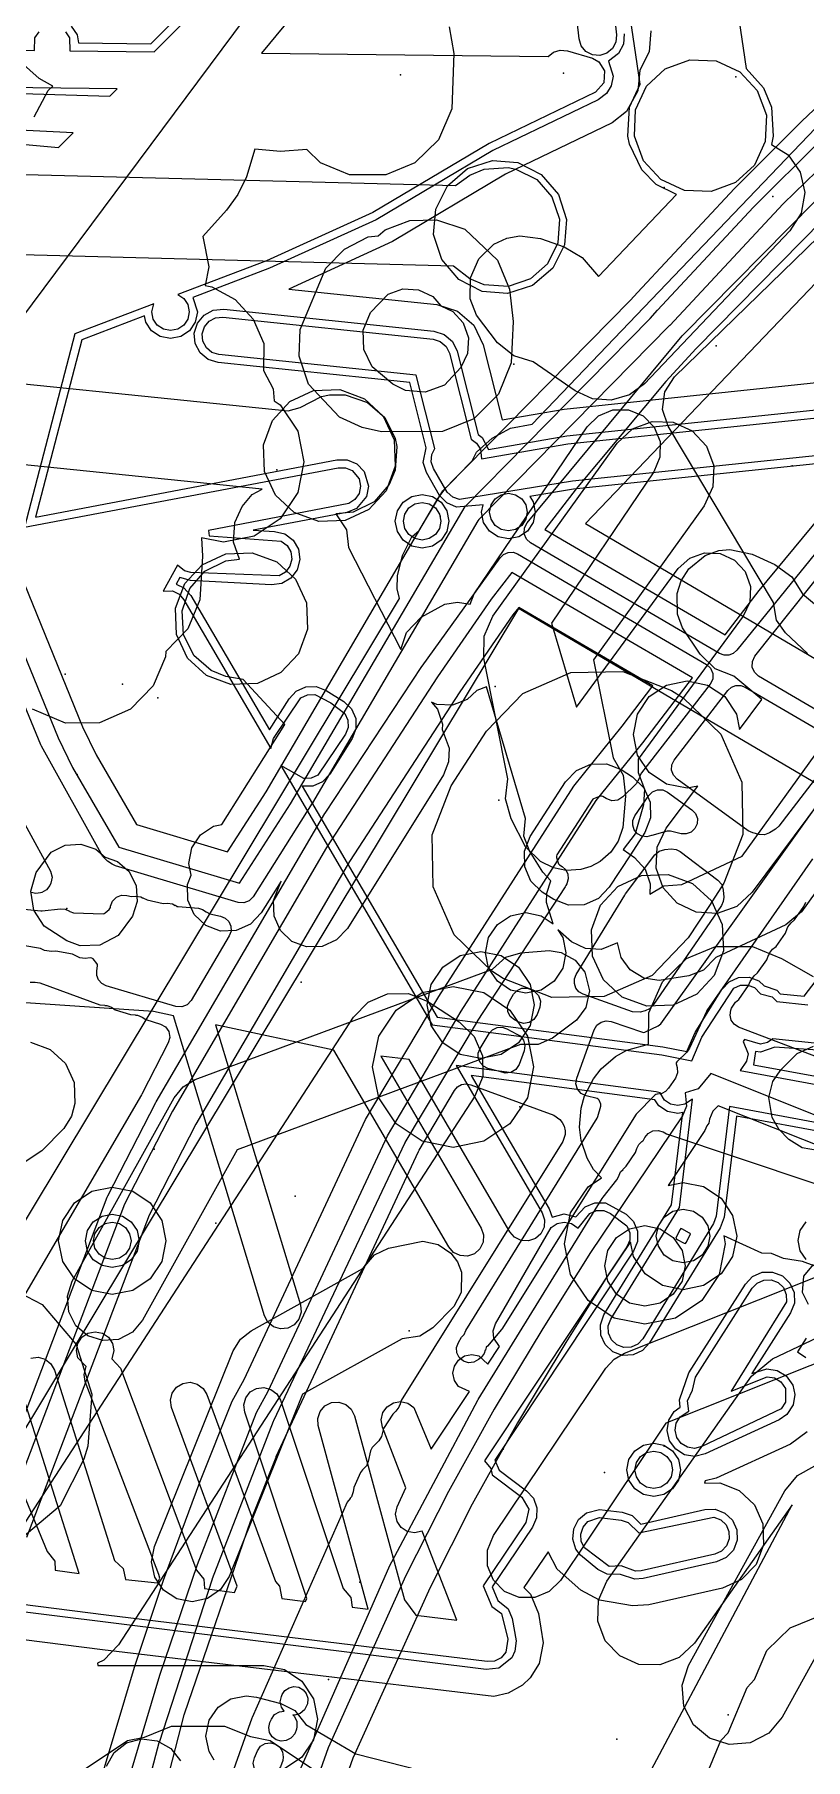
# Model space of a CAD drawing. Header units: metres. Extents: x 8738 to 9560, y -8972 to -7699.
# Drawn here: x 8883.7 to 8912.5, y -8251.4 to -8187.1 of the extents above; entities that cross this region are included whole.
import ezdxf

# ---------------------------------------------------------------- set-up
doc = ezdxf.new("R2010")
doc.units = ezdxf.units.M
for name, color, linetype in [('AI_GREENING_EXCLUSIONS', 1, 'Continuous'), ('AI_GREENING_LAWN', 82, 'Continuous'), ('AI_GREENING_REJECTED', 6, 'Continuous')]:
    doc.layers.add(name, color=color, linetype=linetype)

msp = doc.modelspace()

# ---------------------------------------------------------------- linework, layer by layer
at = {"layer": 'AI_GREENING_EXCLUSIONS'}
for points in [[(8906.645, -8163.835), (8910.27, -8188.364), (8910.912, -8189.084), (8911.215, -8189.806), (8911.273, -8190.89), (8911.209, -8191.194), (8911.83, -8191.587), (8912.281, -8192.224), (8912.452, -8192.986), (8912.32, -8193.755), (8911.903, -8194.414), (8906.481, -8200.122), (8905.913, -8200.539), (8905.235, -8200.734), (8904.532, -8200.681), (8903.891, -8200.387), (8902.321, -8199.298), (8901.601, -8199.084), (8900.994, -8198.592), (8900.209, -8197.563), (8899.968, -8196.952), (8899.982, -8196.171), (8900.293, -8195.456), (8900.854, -8194.914), (8901.344, -8194.686), (8901.822, -8194.599), (8902.595, -8194.708), (8902.595, -8194.708), (8903.477, -8195.015), (8904.149, -8195.411), (8904.763, -8196.123), (8907.672, -8193.06), (8906.915, -8192.683), (8906.374, -8192.142), (8905.911, -8191.182), (8905.853, -8190.89), (8905.911, -8189.806), (8906.311, -8188.939), (8902.768, -8164.958)], [(8881.142, -8202.217), (8885.514, -8212.918), (8886.026, -8213.962), (8887.524, -8216.564), (8890.926, -8217.576), (8892.357, -8215.349), (8898.774, -8204.386), (8899.075, -8203.992), (8905.959, -8197.005), (8906.214, -8196.711), (8909.829, -8192.838), (8912.345, -8190.319), (8915.288, -8187.535), (8926.734, -8175.916)], [(8880.216, -8202.594), (8884.601, -8213.328), (8885.144, -8214.433), (8886.861, -8217.405), (8891.367, -8218.751), (8893.265, -8215.791), (8899.788, -8204.694), (8906.691, -8197.686), (8906.956, -8197.38), (8910.544, -8193.537), (8913.037, -8191.041), (8915.988, -8188.249), (8927.446, -8176.618)], [(8881.27, -8234.829), (8897.336, -8208.129), (8897.249, -8207.767), (8897.256, -8207.281), (8897.445, -8206.527), (8897.794, -8205.829), (8898.069, -8205.59), (8898.952, -8204.116), (8900.053, -8202.999), (8900.211, -8202.673), (8900.794, -8202.154), (8901.475, -8201.773), (8902.29, -8201.625), (8924.548, -8178.367)], [(8881.27, -8234.829), (8897.336, -8208.129), (8897.249, -8207.767), (8897.256, -8207.281), (8897.445, -8206.527), (8897.794, -8205.829), (8898.069, -8205.59), (8898.952, -8204.116), (8900.053, -8202.999), (8900.211, -8202.673), (8900.794, -8202.154), (8901.475, -8201.773), (8902.29, -8201.625), (8924.548, -8178.367)], [(8929.562, -8178.912), (8904.278, -8205.333), (8929.313, -8220.063), (8930.141, -8220.452), (8930.313, -8220.652), (8931.564, -8221.387), (8932.84, -8222.078), (8933.097, -8222.121), (8933.855, -8222.627), (8953.056, -8233.017)], [(8929.562, -8178.912), (8904.278, -8205.333), (8929.313, -8220.063), (8930.141, -8220.452), (8930.313, -8220.652), (8931.564, -8221.387), (8932.84, -8222.078), (8933.097, -8222.121), (8933.855, -8222.627), (8953.056, -8233.017)], [(8904.606, -8179.715), (8905.426, -8187.103), (8905.402, -8187.375), (8905.277, -8187.617), (8905.068, -8187.793), (8904.807, -8187.876), (8904.535, -8187.852), (8904.293, -8187.727), (8904.117, -8187.518), (8904.034, -8187.257), (8903.496, -8182.412)], [(8884.879, -8186.995), (8885.031, -8187.222), (8885.041, -8187.704), (8888.189, -8187.741), (8893.345, -8182.579)], [(8885.091, -8186.783), (8885.308, -8187.107), (8885.368, -8187.408), (8888.066, -8187.439), (8892.91, -8182.59)], [(8924.563, -8183.053), (8917.837, -8189.222), (8908.399, -8198.803), (8907.273, -8200.042), (8903.933, -8204.035), (8902.76, -8205.559), (8909.485, -8209.49), (8910.749, -8207.828), (8914.352, -8203.487), (8918.698, -8199.029), (8925.252, -8192.592), (8932.339, -8186.225)], [(8895.695, -8183.531), (8892.192, -8187.788), (8902.889, -8187.913), (8903.076, -8187.756), (8903.336, -8187.674), (8903.608, -8187.697), (8904.541, -8187.969), (8904.776, -8188.108), (8904.987, -8188.451), (8904.957, -8188.898), (8904.647, -8189.243), (8900.681, -8191.157), (8896.341, -8193.727), (8892.378, -8195.537), (8889.071, -8196.796), (8889.29, -8196.942), (8889.442, -8197.169), (8889.495, -8197.437), (8889.442, -8197.705), (8889.29, -8197.932), (8889.063, -8198.084), (8888.795, -8198.137), (8888.527, -8198.084), (8888.3, -8197.932), (8888.148, -8197.705), (8888.095, -8197.437), (8888.168, -8197.14), (8885.231, -8198.258), (8883.353, -8205.474), (8895.049, -8203.252), (8895.322, -8203.255), (8895.574, -8203.361), (8895.827, -8203.673), (8895.88, -8203.941), (8895.827, -8204.209), (8895.675, -8204.436), (8895.448, -8204.588), (8890.206, -8205.597), (8890.236, -8205.793), (8892.923, -8205.996), (8893.142, -8206.16), (8893.281, -8206.395), (8893.319, -8206.666), (8893.251, -8206.93), (8893.087, -8207.148), (8892.852, -8207.287), (8889.552, -8207.158), (8889.316, -8207.102), (8889.05, -8206.886), (8888.525, -8207.859), (8888.868, -8207.851), (8889.114, -8207.971), (8889.295, -8208.175), (8892.535, -8213.721), (8892.631, -8213.358), (8893.66, -8211.831), (8893.91, -8211.721), (8894.183, -8211.714), (8894.77, -8212.022), (8895.3, -8212.421), (8895.411, -8212.671), (8895.418, -8212.944), (8895.319, -8213.198), (8894.29, -8214.726), (8894.04, -8214.836), (8893.767, -8214.843), (8892.911, -8214.364), (8898.558, -8224.03), (8907.117, -8225.154), (8908.241, -8225.376), (8908.61, -8224.501), (8909.806, -8222.672), (8910.055, -8222.559), (8910.328, -8222.55), (8910.583, -8222.646), (8910.801, -8222.873), (8911.242, -8222.989), (8911.41, -8223.166), (8912.565, -8223.283)], [(8881.607, -8187.664), (8883.723, -8187.688), (8883.737, -8187.222), (8883.889, -8186.995)], [(8899.184, -8186.805), (8899.367, -8187.795), (8899.285, -8189.868), (8898.786, -8191.018), (8897.909, -8191.874), (8896.826, -8192.327), (8895.475, -8192.327), (8894.392, -8191.874), (8893.88, -8191.384), (8892.898, -8191.456), (8891.94, -8191.366), (8891.63, -8192.406), (8891.301, -8193.064), (8890.883, -8193.648), (8889.999, -8194.626), (8890.224, -8195.757), (8890.084, -8196.461), (8890.333, -8196.503), (8891.209, -8196.976), (8891.882, -8197.708), (8892.279, -8198.62), (8892.269, -8199.622), (8892.627, -8200.312), (8892.657, -8200.756), (8892.89, -8200.911), (8893.54, -8201.884), (8893.769, -8203.033), (8893.54, -8204.181), (8892.89, -8205.154), (8891.917, -8205.804), (8890.769, -8206.033), (8889.951, -8205.87), (8889.987, -8206.556), (8889.893, -8208.183), (8889.44, -8209.266), (8888.622, -8210.106), (8888.606, -8210.305), (8888.153, -8211.388), (8887.297, -8212.265), (8886.147, -8212.764), (8884.878, -8212.78), (8883.642, -8212.262)], [(8906.718, -8186.959), (8906.651, -8187.737), (8906.297, -8188.419), (8906.231, -8189.188), (8905.802, -8189.962), (8905.274, -8190.383), (8901.296, -8192.304), (8897.07, -8194.81), (8893.205, -8196.589), (8898.726, -8197.166), (8899.495, -8197.411), (8900.105, -8197.939), (8900.457, -8198.665), (8901.167, -8201.465), (8903.48, -8201.071), (8930.779, -8198.186)], [(8905.724, -8187.07), (8905.69, -8187.458), (8905.511, -8187.805), (8905.133, -8188.081), (8905.31, -8188.642), (8905.234, -8189.013), (8905.056, -8189.296), (8904.744, -8189.531), (8900.823, -8191.422), (8896.466, -8194), (8892.493, -8195.814), (8889.621, -8196.908), (8889.795, -8197.437), (8889.719, -8197.82), (8889.502, -8198.144), (8889.178, -8198.361), (8888.795, -8198.437), (8888.412, -8198.361), (8888.088, -8198.144), (8887.871, -8197.82), (8887.826, -8197.591), (8885.482, -8198.483), (8883.764, -8205.091), (8894.993, -8202.958), (8895.384, -8202.961), (8895.743, -8203.113), (8896.016, -8203.392), (8896.18, -8203.941), (8896.104, -8204.324), (8895.728, -8204.776), (8895.367, -8204.922), (8891.882, -8205.584), (8892.676, -8205.628), (8893.053, -8205.725), (8893.365, -8205.96), (8893.564, -8206.296), (8893.619, -8206.682), (8893.521, -8207.06), (8893.287, -8207.372), (8892.951, -8207.57), (8892.565, -8207.625), (8889.535, -8207.457), (8889.144, -8207.343), (8889.009, -8207.593), (8889.295, -8207.732), (8889.554, -8208.024), (8892.481, -8213.034), (8893.218, -8211.869), (8893.487, -8211.586), (8893.844, -8211.428), (8894.234, -8211.418), (8894.598, -8211.559), (8895.263, -8211.979), (8895.545, -8212.248), (8895.704, -8212.605), (8895.713, -8212.995), (8895.573, -8213.359), (8894.732, -8214.688), (8894.463, -8214.971), (8894.106, -8215.129), (8893.709, -8215.136), (8898.742, -8223.751), (8907.156, -8224.857), (8908.058, -8225.034), (8908.369, -8224.318), (8909.364, -8222.714), (8909.631, -8222.429), (8909.986, -8222.267), (8910.376, -8222.254), (8910.741, -8222.391), (8910.946, -8222.583), (8911.415, -8222.744), (8911.542, -8222.878), (8912.429, -8222.968), (8913.939, -8221.003)], [(8883.71, -8190.158), (8884.228, -8189.179), (8884.399, -8189.025), (8883.899, -8188.728), (8882.961, -8187.904)], [(8882.414, -8189.267), (8886.525, -8189.398), (8886.8, -8189.125), (8881.544, -8189.062)], [(8882.022, -8191.07), (8884.613, -8191.313), (8885.168, -8190.755), (8874.486, -8190.229)], [(8881.911, -8192.273), (8899.425, -8192.729), (8899.958, -8192.338), (8900.499, -8192.112), (8901.385, -8192.053), (8901.677, -8192.112), (8902.457, -8192.499), (8903.023, -8193.143), (8903.308, -8193.976), (8903.249, -8194.862), (8902.862, -8195.642), (8902.218, -8196.208), (8901.385, -8196.493), (8900.499, -8196.434), (8899.958, -8196.208), (8899.347, -8195.728), (8881.811, -8195.271)], [(8912.552, -8210.178), (8911.737, -8209.416), (8911.4, -8208.937), (8911.287, -8208.282), (8911.287, -8208.282), (8907.359, -8201.707), (8907.154, -8201.076), (8907.24, -8200.419), (8907.601, -8199.863), (8912.967, -8194.638)], [(8925.115, -8201.83), (8903.828, -8204.051), (8902.195, -8204.332), (8902.324, -8204.525), (8902.4, -8204.908), (8902.324, -8205.291), (8902.107, -8205.615), (8901.783, -8205.832), (8901.4, -8205.908), (8901.017, -8205.832), (8900.693, -8205.615), (8900.476, -8205.291), (8900.4, -8204.908), (8900.455, -8204.631), (8899.46, -8204.725), (8899.103, -8204.567), (8898.834, -8204.284), (8898.348, -8203.435), (8898.225, -8203.064), (8898.335, -8202.51), (8897.719, -8200.077), (8890.57, -8199.329), (8890.198, -8199.214), (8889.898, -8198.964), (8889.716, -8198.619), (8889.68, -8198.23), (8889.795, -8197.858), (8890.045, -8197.558), (8890.39, -8197.376), (8890.779, -8197.34), (8898.622, -8198.161), (8899.006, -8198.283), (8899.311, -8198.547), (8899.487, -8198.91), (8900.274, -8202.019), (8900.425, -8202.126), (8900.654, -8202.568), (8903.585, -8202.066), (8927.411, -8199.576)], [(8925.951, -8201.44), (8903.786, -8203.754), (8899.579, -8204.443), (8899.322, -8204.351), (8899.119, -8204.168), (8898.609, -8203.286), (8898.522, -8203.027), (8898.542, -8202.754), (8898.651, -8202.536), (8897.959, -8199.801), (8890.602, -8199.031), (8890.341, -8198.95), (8890.131, -8198.775), (8890.003, -8198.534), (8889.978, -8198.262), (8890.059, -8198.001), (8890.234, -8197.791), (8890.475, -8197.663), (8890.747, -8197.638), (8898.591, -8198.459), (8898.86, -8198.545), (8899.073, -8198.73), (8899.196, -8198.984), (8900.008, -8202.192), (8900.208, -8202.333), (8900.354, -8202.563), (8900.4, -8202.916), (8903.616, -8202.364), (8927.444, -8199.874)], [(8878.33, -8199.619), (8893.178, -8201.134), (8893.629, -8201.001), (8894.43, -8200.593), (8894.722, -8200.534), (8895.316, -8200.534), (8896.149, -8200.819), (8896.793, -8201.385), (8896.793, -8201.385), (8897.18, -8202.165), (8897.239, -8202.457), (8897.18, -8203.343), (8896.954, -8203.884), (8896.388, -8204.528), (8895.608, -8204.915), (8894.959, -8204.974), (8895.357, -8205.572), (8895.429, -8206.233), (8897.389, -8210.032), (8897.599, -8209.401), (8898.143, -8208.83), (8899.024, -8208.345), (8899.505, -8208.271), (8899.972, -8208.343), (8900.124, -8207.956), (8904.342, -8201.723), (8904.758, -8201.311), (8905.3, -8201.09), (8905.885, -8201.094), (8906.425, -8201.321), (8906.836, -8201.737), (8907.057, -8202.279), (8907.053, -8202.864), (8906.826, -8203.404), (8903.006, -8209.05), (8903.935, -8212.19), (8907.735, -8207.017), (8908.167, -8206.622), (8908.717, -8206.422), (8909.302, -8206.448), (8909.832, -8206.696), (8910.227, -8207.128), (8910.427, -8207.678), (8910.401, -8208.262), (8910.153, -8208.793), (8906.24, -8214.119), (8906.24, -8214.627), (8906.479, -8215.248), (8906.435, -8215.831), (8906.126, -8216.904), (8905.679, -8217.494), (8906.107, -8217.789), (8906.497, -8218.225), (8906.691, -8218.777), (8906.67, -8219.155), (8907.203, -8218.849), (8907.867, -8218.803), (8910.126, -8217.747), (8913.836, -8212.584)], [(8916.273, -8214.334), (8912.334, -8219.815), (8911.751, -8220.299), (8909.137, -8221.52), (8908.675, -8222), (8908.128, -8222.207), (8907.025, -8222.381), (8906.447, -8222.292), (8905.946, -8221.989), (8905.6, -8221.517), (8905.467, -8220.978), (8904.862, -8221.219), (8904.278, -8221.187), (8903.75, -8220.933), (8903.245, -8220.493), (8903.434, -8220.776), (8903.548, -8221.35), (8903.434, -8221.924), (8903.109, -8222.411), (8902.622, -8222.736), (8902.048, -8222.85), (8901.474, -8222.736), (8900.987, -8222.411), (8900.662, -8221.924), (8900.548, -8221.35), (8900.662, -8220.776), (8900.987, -8220.289), (8901.474, -8219.964), (8902.048, -8219.85), (8902.622, -8219.964), (8903.072, -8220.265), (8902.823, -8219.475), (8902.838, -8219.118), (8902.979, -8218.664), (8902.682, -8218.337), (8902.187, -8217.545), (8901.98, -8216.998), (8902.032, -8216.335), (8900.58, -8211.427), (8900.219, -8211.564), (8899.866, -8211.897), (8899.319, -8212.105), (8898.734, -8212.088), (8898.532, -8211.997), (8898.759, -8212.26), (8898.942, -8212.816), (8898.927, -8213.012), (8899.189, -8213.712), (8899.168, -8214.226), (8898.974, -8214.703), (8895.392, -8220.443), (8894.991, -8220.869), (8894.458, -8221.11), (8893.873, -8221.128), (8893.326, -8220.921), (8892.899, -8220.52), (8892.658, -8219.987), (8892.64, -8219.402), (8892.926, -8218.672), (8892.177, -8219.859), (8891.774, -8220.283), (8891.239, -8220.521), (8890.654, -8220.536), (8890.108, -8220.327), (8889.683, -8219.924), (8889.445, -8219.389), (8889.43, -8218.804), (8889.564, -8218.455), (8889.476, -8218.011), (8889.59, -8217.437), (8889.915, -8216.95), (8890.402, -8216.625), (8890.709, -8216.564), (8893.061, -8212.837), (8891.5, -8211.152), (8890.855, -8211.044), (8890.314, -8210.818), (8889.67, -8210.252), (8889.283, -8209.472), (8889.224, -8208.586), (8889.509, -8207.753), (8890.075, -8207.109), (8890.855, -8206.722), (8891.371, -8206.663), (8891.139, -8206.027), (8891.194, -8205.295), (8891.469, -8204.7), (8891.841, -8204.249), (8892.215, -8204.051), (8878.129, -8202.613)], [(8915.195, -8212.776), (8910.498, -8219.091), (8909.919, -8219.615), (8909.184, -8219.876), (8908.404, -8219.837), (8907.699, -8219.502), (8907.176, -8218.923), (8906.914, -8218.188), (8906.954, -8217.409), (8907.288, -8216.704), (8908.461, -8215.128), (8908.062, -8215.207), (8907.297, -8215.055), (8906.648, -8214.621), (8906.214, -8213.972), (8906.062, -8213.207), (8906.214, -8212.442), (8906.648, -8211.793), (8907.297, -8211.359), (8908.062, -8211.207), (8908.827, -8211.359), (8909.476, -8211.793), (8909.91, -8212.442), (8910.026, -8213.024), (8910.858, -8211.905), (8909.807, -8211.027), (8909.108, -8210.749), (8909.108, -8210.749), (8908.548, -8210.205), (8907.892, -8209.228), (8907.708, -8208.72), (8907.697, -8207.94), (8907.842, -8207.476), (8908.129, -8207.019), (8908.737, -8206.529), (8909.245, -8206.345), (8909.664, -8206.301), (8910.489, -8206.479), (8911.34, -8206.864), (8911.974, -8207.319), (8912.372, -8207.957), (8914.873, -8210.047)], [(8881.556, -8288.167), (8884.159, -8265.339), (8885.004, -8261.268), (8886.301, -8255.755), (8887.288, -8252.011), (8888.402, -8248.294), (8889.8, -8244.17), (8892.003, -8238.501), (8892.441, -8237.696), (8896.883, -8228.171), (8899.641, -8223.524), (8904.679, -8215.67), (8906.42, -8213.52), (8908.266, -8211.093), (8901.53, -8207.157), (8900.76, -8208.157), (8898.759, -8211.054), (8894.618, -8217.424), (8888.863, -8227.256), (8887.08, -8230.728), (8882.472, -8242.841)], [(8951.149, -8236.533), (8932.163, -8226.26), (8931.09, -8225.85), (8930.842, -8225.583), (8928.346, -8224.173), (8927.991, -8224.099), (8927.086, -8223.394), (8901.779, -8208.503), (8883.099, -8239.548), (8874.953, -8272.71), (8872.004, -8306.28)], [(8951.149, -8236.533), (8932.163, -8226.26), (8931.09, -8225.85), (8930.842, -8225.583), (8928.346, -8224.173), (8927.991, -8224.099), (8927.086, -8223.394), (8901.779, -8208.503), (8883.099, -8239.548), (8874.953, -8272.71), (8872.004, -8306.28)], [(8883.166, -8265.225), (8884.035, -8261.019), (8885.446, -8255.048), (8886.327, -8251.734), (8887.448, -8247.997), (8888.534, -8244.746), (8889.885, -8241.091), (8891.1, -8238.071), (8891.538, -8237.266), (8896.074, -8227.561), (8898.8, -8222.984), (8903.837, -8215.13), (8905.638, -8212.897), (8906.787, -8211.387), (8901.785, -8208.464), (8901.568, -8208.746), (8899.586, -8211.617), (8895.472, -8217.946), (8889.74, -8227.737), (8887.995, -8231.136), (8883.42, -8243.161)], [(8914.744, -8233.74), (8912.367, -8232.869), (8911.665, -8232.756), (8911.216, -8232.568), (8910.859, -8232.548), (8909.432, -8231.908), (8909.49, -8232.201), (8909.262, -8233.349), (8908.611, -8234.322), (8907.638, -8234.973), (8906.49, -8235.201), (8905.342, -8234.973), (8904.369, -8234.322), (8903.718, -8233.349), (8903.49, -8232.201), (8903.718, -8231.053), (8904.369, -8230.08), (8904.868, -8229.746), (8904.568, -8229.428), (8904.335, -8229.013), (8904.115, -8228.345), (8904.056, -8227.852), (8904.112, -8227.141), (8904.24, -8226.685), (8904.568, -8226.043), (8904.862, -8225.67), (8905.4, -8225.211), (8905.4, -8225.211), (8905.82, -8224.975), (8906.625, -8224.755), (8906.644, -8223.589), (8907.151, -8222.426), (8908.041, -8221.562), (8909.124, -8221.109), (8910.506, -8221.109), (8911.59, -8221.562), (8912.763, -8222.23)], [(8882.296, -8244.252), (8895.626, -8223.746), (8896.171, -8223.188), (8896.888, -8222.88), (8897.668, -8222.87), (8898.393, -8223.16), (8899.567, -8223.923), (8900.126, -8224.468), (8900.434, -8225.186), (8900.443, -8225.966), (8900.153, -8226.691), (8886.848, -8247.157), (8886.307, -8247.735), (8886.068, -8247.841), (8886.079, -8247.937), (8892.28, -8247.937), (8893.045, -8248.089), (8893.694, -8248.522), (8894.127, -8249.171), (8894.28, -8249.937), (8894.127, -8250.702), (8893.694, -8251.351), (8893.045, -8251.784)], [(8913.852, -8227.86), (8909.649, -8227.085), (8909.148, -8231.168), (8909.049, -8231.449), (8906.413, -8235.743), (8906.228, -8235.944), (8905.979, -8236.058), (8905.707, -8236.068), (8905.45, -8235.974), (8905.25, -8235.788), (8905.136, -8235.54), (8905.125, -8235.267), (8905.22, -8235.011), (8907.777, -8230.846), (8908.272, -8226.81), (8907.987, -8226.993), (8907.719, -8227.046), (8907.451, -8226.993), (8907.224, -8226.841), (8907.063, -8226.569), (8906.912, -8226.539), (8899.447, -8225.552), (8902.659, -8231.049), (8902.748, -8231.307), (8902.732, -8231.58), (8902.612, -8231.825), (8902.408, -8232.006), (8902.15, -8232.096), (8901.877, -8232.079), (8901.631, -8231.96), (8901.45, -8231.755), (8897.698, -8225.333), (8896.636, -8225.2), (8900.384, -8231.615), (8900.473, -8231.873), (8900.456, -8232.146), (8900.337, -8232.391), (8900.132, -8232.572), (8899.874, -8232.661), (8899.602, -8232.645), (8899.356, -8232.525), (8899.175, -8232.321), (8894.886, -8224.981), (8890.473, -8224.035), (8893.638, -8234.481), (8893.665, -8234.753), (8893.586, -8235.014), (8893.413, -8235.225), (8893.172, -8235.354), (8892.9, -8235.381), (8892.638, -8235.301), (8892.427, -8235.128), (8892.299, -8234.887), (8888.907, -8223.694), (8888.164, -8223.533), (8880.987, -8223.051)], [(8883.571, -8224.682), (8884.303, -8224.953), (8884.875, -8225.483), (8885.201, -8226.192), (8885.231, -8226.972), (8885.097, -8227.439), (8884.82, -8227.903), (8883.991, -8228.738), (8883.338, -8229.166)], [(8912.813, -8224.715), (8911.269, -8224.559), (8911.069, -8224.699), (8910.802, -8224.758), (8910.206, -8224.583), (8910.158, -8224.66), (8910.338, -8225.117), (8910.285, -8225.385), (8910.046, -8225.736), (8914.575, -8226.577)], [(8913.119, -8224.99), (8911.341, -8224.868), (8910.809, -8225.058), (8910.62, -8225.025), (8910.542, -8225.529), (8914.423, -8226.235)], [(8912.934, -8228.727), (8912.358, -8228.625), (8911.865, -8228.31), (8911.492, -8227.93), (8911.239, -8227.495), (8911.118, -8226.751), (8911.268, -8226.149), (8911.565, -8225.713), (8912.177, -8225.11), (8912.786, -8224.829)], [(8913.399, -8228.084), (8909.908, -8227.442), (8909.445, -8231.205), (8909.305, -8231.606), (8906.669, -8235.9), (8906.404, -8236.186), (8906.049, -8236.35), (8905.659, -8236.365), (8905.293, -8236.229), (8905.007, -8235.964), (8904.844, -8235.61), (8904.829, -8235.22), (8904.964, -8234.854), (8907.487, -8230.745), (8907.909, -8227.308), (8907.719, -8227.346), (8907.336, -8227.27), (8907.012, -8227.053), (8906.863, -8226.835), (8900.013, -8225.925), (8902.918, -8230.898), (8903.028, -8231.215), (8903.484, -8231.09), (8903.921, -8231.201), (8904.265, -8230.82), (8904.625, -8230.67), (8905.016, -8230.669), (8905.793, -8231.095), (8906.069, -8231.37), (8906.22, -8231.73), (8906.22, -8232.12), (8906.072, -8232.481), (8900.892, -8240.274), (8901.059, -8240.641), (8902.078, -8241.416), (8902.33, -8241.696), (8902.46, -8242.05), (8902.45, -8242.427), (8902.301, -8242.773), (8900.793, -8244.996), (8901.005, -8245.503), (8901.386, -8245.824), (8901.535, -8246.185), (8901.69, -8247.012), (8901.645, -8247.4), (8901.523, -8247.649), (8901.043, -8248.028), (8900.572, -8248.084), (8875.049, -8244.916)], [(8916.452, -8228.846), (8908.946, -8225.848), (8908.474, -8226.419), (8907.998, -8226.569), (8908.043, -8227.065), (8907.954, -8227.28), (8907.948, -8227.313), (8907.93, -8227.339), (8907.894, -8227.426), (8904.459, -8232.532), (8902.688, -8235.358), (8900.87, -8238.376), (8899.168, -8241.449), (8897.578, -8244.581), (8894.672, -8251.01), (8893.685, -8253.813)], [(8914.448, -8229.128), (8909.223, -8227.057), (8909.024, -8227.252), (8908.899, -8227.559), (8908.871, -8227.697), (8908.797, -8227.807), (8908.726, -8227.981), (8907.365, -8230.024), (8907.917, -8229.914), (8908.682, -8230.066), (8909.331, -8230.5), (8909.765, -8231.149), (8909.917, -8231.914), (8909.765, -8232.679), (8909.331, -8233.328), (8908.682, -8233.762), (8907.917, -8233.914), (8907.152, -8233.762), (8906.503, -8233.328), (8906.069, -8232.679), (8905.96, -8232.131), (8905.032, -8233.501), (8903.54, -8235.881), (8901.736, -8238.876), (8900.051, -8241.918), (8898.478, -8245.018), (8895.597, -8251.389), (8894.644, -8254.1)], [(8883.583, -8236.465), (8883.855, -8236.435), (8884.117, -8236.512), (8884.33, -8236.683), (8884.462, -8236.922), (8886.707, -8244.022), (8887.029, -8244.319), (8887.117, -8244.731), (8888.307, -8244.856), (8888.391, -8244.671), (8888.364, -8244.544), (8885.615, -8237.342), (8885.57, -8237.073), (8885.646, -8236.785), (8885.337, -8236.453), (8885.284, -8236.185), (8885.337, -8235.917), (8885.489, -8235.69), (8885.716, -8235.538), (8885.984, -8235.485), (8886.252, -8235.538), (8886.479, -8235.69), (8886.631, -8235.917), (8886.684, -8236.185), (8886.606, -8236.49), (8886.923, -8236.843), (8889.76, -8244.374), (8890.034, -8244.716), (8890.065, -8245.061), (8891.185, -8245.211), (8891.281, -8244.969), (8888.836, -8238.311), (8888.794, -8238.041), (8888.858, -8237.775), (8889.019, -8237.554), (8889.252, -8237.412), (8889.522, -8237.37), (8889.787, -8237.434), (8890.008, -8237.595), (8890.15, -8237.828), (8892.712, -8244.805), (8892.865, -8244.977), (8892.943, -8245.437), (8893.824, -8245.545), (8893.88, -8245.43), (8891.564, -8238.48), (8891.53, -8238.209), (8891.602, -8237.946), (8891.77, -8237.73), (8892.007, -8237.595), (8892.278, -8237.561), (8892.542, -8237.633), (8892.757, -8237.801), (8892.892, -8238.038), (8895.233, -8245.062), (8895.527, -8245.397), (8895.572, -8245.759), (8896.172, -8245.833), (8894.306, -8238.987), (8894.287, -8238.715), (8894.374, -8238.456), (8894.553, -8238.249), (8894.798, -8238.128), (8895.07, -8238.109), (8895.329, -8238.195), (8895.535, -8238.374), (8895.657, -8238.619), (8897.529, -8245.486), (8897.945, -8246.05), (8899.471, -8246.237), (8898.183, -8242.921), (8897.893, -8242.989), (8897.625, -8242.936), (8897.398, -8242.784), (8897.246, -8242.557), (8897.193, -8242.289), (8897.246, -8242.021), (8897.567, -8241.302), (8896.705, -8239.038), (8896.659, -8238.768), (8896.72, -8238.502), (8896.879, -8238.28), (8897.11, -8238.134), (8897.379, -8238.089), (8897.645, -8238.15), (8897.868, -8238.308), (8898.519, -8239.869), (8899.949, -8237.718), (8899.535, -8237.529), (8899.383, -8237.302), (8899.33, -8237.034), (8899.383, -8236.766), (8899.535, -8236.539), (8899.762, -8236.387), (8900.03, -8236.334), (8900.298, -8236.387), (8900.629, -8236.695), (8901.065, -8236.039), (8900.855, -8235.72), (8900.835, -8235.448), (8900.921, -8235.189), (8902.989, -8231.595), (8903.216, -8231.443), (8903.484, -8231.39), (8903.752, -8231.443), (8903.999, -8231.625), (8904.433, -8231.07), (8904.685, -8230.964), (8904.958, -8230.964), (8905.21, -8231.068), (8905.82, -8231.537), (8905.925, -8231.789), (8905.926, -8232.062), (8905.822, -8232.315), (8900.512, -8240.304), (8900.745, -8240.579), (8900.796, -8240.818), (8901.897, -8241.655), (8902.164, -8242.099), (8902.053, -8242.605), (8900.457, -8244.957), (8900.784, -8245.73), (8901.136, -8245.99), (8901.38, -8246.957), (8901.303, -8247.436), (8901.125, -8247.643), (8900.881, -8247.766), (8900.608, -8247.786), (8886.395, -8246.062), (8874.388, -8244.528)], [(8912.506, -8232.793), (8912.289, -8232.469), (8912.213, -8232.086), (8912.213, -8232.086), (8912.289, -8231.703), (8912.506, -8231.379)], [(8918.014, -8234.621), (8907.271, -8238.895), (8903.339, -8244.76), (8902.924, -8245.174), (8902.383, -8245.397), (8901.798, -8245.396), (8901.258, -8245.171), (8900.845, -8244.756), (8900.621, -8244.215), (8900.622, -8243.63), (8900.847, -8243.09), (8905.038, -8236.838), (8905.342, -8236.507), (8905.73, -8236.28), (8917.005, -8231.794)], [(8912.599, -8234.464), (8912.37, -8234.018), (8912.421, -8233.416), (8912.78, -8232.976)], [(8904.412, -8256.195), (8911.98, -8241.939), (8908.34, -8247.095), (8907.774, -8247.632), (8907.046, -8247.912), (8906.266, -8247.892), (8905.553, -8247.575), (8905.015, -8247.009), (8904.735, -8246.281), (8904.756, -8245.501), (8905.073, -8244.788), (8910.469, -8237.144), (8911.25, -8236.488), (8916.082, -8234.211)], [(8912.505, -8235.729), (8912.183, -8236.236), (8912.498, -8236.449)], [(8881.23, -8236.545), (8884.197, -8243.678), (8884.474, -8244.04), (8884.495, -8244.372), (8885.392, -8244.502), (8883.126, -8237.343)], [(8912.551, -8239.222), (8911.92, -8239.68), (8909.156, -8240.95), (8908.737, -8241.051), (8908.72, -8241.138), (8909.285, -8241.123), (8910.013, -8241.403), (8910.579, -8241.94), (8910.896, -8242.653), (8910.916, -8243.433), (8910.637, -8244.162), (8910.099, -8244.728), (8909.386, -8245.045), (8906.643, -8245.665), (8906.023, -8245.706), (8904.794, -8245.491), (8904.103, -8245.128), (8903.217, -8244.345), (8902.888, -8243.689), (8901.979, -8245.029), (8902.219, -8245.271), (8902.516, -8245.992), (8902.693, -8247.092), (8902.541, -8247.857), (8902.215, -8248.389), (8901.925, -8248.667), (8901.393, -8248.965), (8900.852, -8249.085), (8886.259, -8247.355), (8875.873, -8246.032)], [(8914.612, -8244.439), (8911.615, -8249.863), (8911.111, -8250.459), (8910.418, -8250.817), (8909.64, -8250.883), (8908.897, -8250.646), (8908.3, -8250.142), (8907.942, -8249.449), (8907.877, -8248.671), (8908.114, -8247.928), (8911.714, -8241.415), (8912.184, -8240.846), (8912.828, -8240.487)], [(8908.876, -8251.816), (8909.329, -8250.732), (8909.329, -8250.732), (8909.601, -8250.442), (8910.305, -8248.751), (8910.577, -8248.46), (8911.045, -8247.378), (8911.912, -8246.529), (8913.04, -8246.067)], [(8890.422, -8251.47), (8890.232, -8251.139), (8890.118, -8250.565), (8890.241, -8249.969), (8890.574, -8249.488), (8891.044, -8249.179), (8891.618, -8249.065), (8892.002, -8249.115), (8892.905, -8249.355), (8893.431, -8249.612), (8893.845, -8250.132), (8895.71, -8251.225), (8903.992, -8253.347)], [(8886.402, -8251.689), (8886.691, -8251.18), (8887.154, -8250.821), (8887.718, -8250.667), (8888.299, -8250.74), (8888.807, -8251.029), (8889.166, -8251.492)]]:
    msp.add_lwpolyline(points, dxfattribs=at)
for points in [[(8908.167, -8188.034), (8909.153, -8188.073), (8910.035, -8188.482), (8910.682, -8189.181), (8911.023, -8190.098), (8910.984, -8191.084), (8910.575, -8191.966), (8909.876, -8192.613), (8908.959, -8192.954), (8907.973, -8192.915), (8907.091, -8192.506), (8906.444, -8191.807), (8906.103, -8190.89), (8906.142, -8189.904), (8906.551, -8189.022), (8907.25, -8188.375), (8908.167, -8188.034)], [(8898.687, -8193.604), (8899.125, -8192.737), (8899.875, -8192.096), (8900.807, -8191.796), (8901.757, -8191.872), (8902.624, -8192.31), (8903.265, -8193.06), (8903.565, -8193.992), (8903.489, -8194.942), (8903.051, -8195.809), (8902.301, -8196.45), (8901.369, -8196.75), (8900.419, -8196.674), (8899.552, -8196.236), (8898.911, -8195.486), (8898.611, -8194.554), (8898.687, -8193.604)], [(8893.627, -8198.091), (8894.591, -8195.811), (8895.28, -8195.094), (8896.167, -8194.642), (8896.538, -8194.602), (8896.796, -8194.377), (8897.727, -8194.027), (8898.722, -8194), (8899.772, -8194.352), (8900.996, -8195.511), (8901.442, -8196.586), (8901.575, -8197.803), (8901.501, -8199.339), (8901.028, -8200.513), (8900.106, -8201.435), (8898.941, -8201.905), (8896.666, -8201.917), (8895.947, -8201.758), (8895.093, -8201.368), (8893.941, -8200.137), (8893.595, -8199.086), (8893.627, -8198.091)], [(8896.259, -8197.465), (8896.911, -8196.779), (8897.463, -8196.584), (8898.047, -8196.614), (8898.575, -8196.866), (8898.884, -8197.21), (8899.322, -8197.419), (8899.714, -8197.854), (8899.909, -8198.405), (8899.879, -8198.99), (8899.627, -8199.518), (8899.011, -8200.167), (8898.295, -8200.437), (8897.555, -8200.374), (8897.086, -8200.134), (8896.315, -8199.488), (8896.002, -8198.842), (8895.986, -8198.126), (8896.259, -8197.465)], [(8894.13, -8200.378), (8895.116, -8200.339), (8896.033, -8200.68), (8896.732, -8201.327), (8897.141, -8202.209), (8897.18, -8203.195), (8896.839, -8204.112), (8896.192, -8204.811), (8895.31, -8205.22), (8894.324, -8205.259), (8893.407, -8204.918), (8892.708, -8204.271), (8892.299, -8203.389), (8892.26, -8202.403), (8892.601, -8201.486), (8893.248, -8200.787), (8894.13, -8200.378)], [(8902.043, -8217.396), (8901.5, -8216.352), (8901.291, -8215.6), (8901.382, -8214.853), (8900.485, -8210.351), (8900.492, -8209.538), (8900.822, -8208.794), (8905.46, -8202.338), (8906.03, -8201.805), (8906.76, -8201.531), (8907.54, -8201.557), (8908.251, -8201.88), (8908.784, -8202.45), (8909.058, -8203.181), (8909.031, -8203.96), (8908.708, -8204.671), (8904.578, -8210.422), (8905.305, -8214.072), (8905.675, -8214.727), (8905.77, -8215.502), (8905.668, -8216.674), (8905.492, -8217.185), (8905.222, -8217.589), (8904.817, -8217.947), (8904.471, -8218.132), (8904.096, -8218.246), (8903.557, -8218.279), (8903.081, -8218.184), (8902.595, -8217.948), (8902.043, -8217.396)], [(8897.797, -8206.174), (8897.473, -8205.957), (8897.256, -8205.633), (8897.18, -8205.25), (8897.256, -8204.867), (8897.473, -8204.543), (8897.797, -8204.326), (8898.18, -8204.25), (8898.563, -8204.326), (8898.887, -8204.543), (8899.104, -8204.867), (8899.18, -8205.25), (8899.104, -8205.633), (8898.887, -8205.957), (8898.563, -8206.174), (8898.18, -8206.25), (8897.797, -8206.174)], [(8901.132, -8205.555), (8900.905, -8205.403), (8900.753, -8205.176), (8900.7, -8204.908), (8900.753, -8204.64), (8900.905, -8204.413), (8901.132, -8204.261), (8901.4, -8204.208), (8901.668, -8204.261), (8901.895, -8204.413), (8902.047, -8204.64), (8902.1, -8204.908), (8902.047, -8205.176), (8901.895, -8205.403), (8901.668, -8205.555), (8901.4, -8205.608), (8901.132, -8205.555)], [(8897.912, -8205.897), (8897.685, -8205.745), (8897.533, -8205.518), (8897.48, -8205.25), (8897.533, -8204.982), (8897.685, -8204.755), (8897.912, -8204.603), (8898.18, -8204.55), (8898.448, -8204.603), (8898.675, -8204.755), (8898.827, -8204.982), (8898.88, -8205.25), (8898.827, -8205.518), (8898.675, -8205.745), (8898.448, -8205.897), (8898.18, -8205.95), (8897.912, -8205.897)], [(8890.854, -8206.462), (8891.84, -8206.423), (8892.757, -8206.764), (8893.456, -8207.411), (8893.865, -8208.293), (8893.904, -8209.279), (8893.563, -8210.196), (8892.916, -8210.895), (8892.034, -8211.304), (8891.048, -8211.343), (8890.131, -8211.002), (8889.432, -8210.355), (8889.023, -8209.473), (8888.984, -8208.487), (8889.325, -8207.57), (8889.972, -8206.871), (8890.854, -8206.462)], [(8907.919, -8211.841), (8909.323, -8213.191), (8910.106, -8214.982), (8910.143, -8216.932), (8909.432, -8218.746), (8908.896, -8219.581), (8908.11, -8220.793), (8906.76, -8222.197), (8904.969, -8222.98), (8903.019, -8223.017), (8901.205, -8222.306), (8900.777, -8222.032), (8899.371, -8220.68), (8898.589, -8218.892), (8898.551, -8216.942), (8899.262, -8215.125), (8900.584, -8213.078), (8901.934, -8211.674), (8903.725, -8210.891), (8905.672, -8210.854), (8907.489, -8211.565), (8907.919, -8211.841)], [(8906.452, -8215.193), (8906.686, -8215.729), (8906.697, -8216.315), (8906.484, -8216.859), (8905.95, -8217.693), (8905.164, -8218.905), (8904.758, -8219.326), (8904.222, -8219.56), (8903.637, -8219.572), (8903.092, -8219.358), (8902.663, -8219.084), (8902.242, -8218.679), (8902.008, -8218.142), (8901.996, -8217.557), (8902.21, -8217.012), (8903.53, -8214.966), (8903.935, -8214.545), (8904.472, -8214.311), (8905.057, -8214.299), (8905.602, -8214.513), (8906.031, -8214.787), (8906.452, -8215.193)], [(8884.34, -8217.597), (8884.864, -8217.336), (8885.448, -8217.295), (8886.003, -8217.48), (8886.352, -8217.783), (8886.812, -8217.937), (8887.254, -8218.321), (8887.515, -8218.845), (8887.556, -8219.428), (8887.371, -8219.984), (8886.839, -8220.703), (8886.161, -8221.058), (8885.42, -8221.087), (8884.924, -8220.906), (8884.08, -8220.359), (8883.691, -8219.756), (8883.587, -8219.047), (8883.777, -8218.358), (8884.34, -8217.597)], [(8906.368, -8218.461), (8907.355, -8218.422), (8908.272, -8218.763), (8908.971, -8219.411), (8909.38, -8220.292), (8909.419, -8221.278), (8909.078, -8222.195), (8908.43, -8222.894), (8907.549, -8223.304), (8906.563, -8223.343), (8905.646, -8223.001), (8904.947, -8222.354), (8904.538, -8221.473), (8904.498, -8220.487), (8904.84, -8219.57), (8905.487, -8218.871), (8906.368, -8218.461)], [(8901.861, -8221.351), (8902.919, -8221.266), (8903.373, -8221.336), (8903.886, -8221.619), (8904.251, -8222.076), (8904.419, -8222.766), (8904.283, -8223.39), (8903.94, -8223.865), (8903.043, -8224.529), (8902.511, -8224.773), (8901.846, -8224.766), (8891.282, -8228.695), (8887.75, -8235.054), (8887.371, -8235.501), (8886.851, -8235.768), (8886.267, -8235.816), (8885.71, -8235.637), (8885.264, -8235.259), (8884.996, -8234.738), (8884.948, -8234.155), (8885.127, -8233.598), (8888.929, -8226.754), (8889.262, -8226.344), (8889.717, -8226.076), (8900.8, -8221.954), (8901.299, -8221.513), (8901.861, -8221.351)], [(8902.214, -8222.529), (8902.366, -8223.294), (8902.214, -8224.059), (8901.78, -8224.708), (8901.131, -8225.142), (8900.366, -8225.294), (8899.601, -8225.142), (8898.952, -8224.708), (8898.518, -8224.059), (8898.366, -8223.294), (8898.518, -8222.529), (8898.952, -8221.88), (8899.601, -8221.446), (8900.366, -8221.294), (8901.131, -8221.446), (8901.78, -8221.88), (8902.214, -8222.529)], [(8902.214, -8222.529), (8902.366, -8223.294), (8902.214, -8224.059), (8901.78, -8224.708), (8901.131, -8225.142), (8900.366, -8225.294), (8899.601, -8225.142), (8898.952, -8224.708), (8898.518, -8224.059), (8898.366, -8223.294), (8898.518, -8222.529), (8898.952, -8221.88), (8899.601, -8221.446), (8900.366, -8221.294), (8901.131, -8221.446), (8901.78, -8221.88), (8902.214, -8222.529)], [(8898.187, -8228.377), (8897.214, -8227.727), (8896.564, -8226.754), (8896.335, -8225.606), (8896.564, -8224.458), (8897.214, -8223.484), (8898.187, -8222.834), (8899.335, -8222.606), (8900.483, -8222.834), (8901.457, -8223.484), (8902.107, -8224.458), (8902.335, -8225.606), (8902.107, -8226.754), (8901.457, -8227.727), (8900.483, -8228.377), (8899.335, -8228.606), (8898.187, -8228.377)], [(8887.387, -8233.941), (8886.622, -8234.093), (8885.857, -8233.941), (8885.208, -8233.507), (8884.774, -8232.858), (8884.622, -8232.093), (8884.774, -8231.328), (8885.208, -8230.679), (8885.857, -8230.245), (8886.622, -8230.093), (8887.387, -8230.245), (8888.036, -8230.679), (8888.47, -8231.328), (8888.622, -8232.093), (8888.47, -8232.858), (8888.036, -8233.507), (8887.387, -8233.941)], [(8886.622, -8233.093), (8886.239, -8233.017), (8885.915, -8232.8), (8885.698, -8232.476), (8885.622, -8232.093), (8885.698, -8231.71), (8885.915, -8231.386), (8886.239, -8231.169), (8886.622, -8231.093), (8887.005, -8231.169), (8887.329, -8231.386), (8887.546, -8231.71), (8887.622, -8232.093), (8887.546, -8232.476), (8887.329, -8232.8), (8887.005, -8233.017), (8886.622, -8233.093)], [(8886.354, -8232.74), (8886.127, -8232.588), (8885.975, -8232.361), (8885.922, -8232.093), (8885.975, -8231.825), (8886.127, -8231.598), (8886.354, -8231.446), (8886.622, -8231.393), (8886.89, -8231.446), (8887.117, -8231.598), (8887.269, -8231.825), (8887.322, -8232.093), (8887.269, -8232.361), (8887.117, -8232.588), (8886.89, -8232.74), (8886.622, -8232.793), (8886.354, -8232.74)], [(8907.534, -8232.838), (8907.21, -8232.621), (8906.993, -8232.297), (8906.917, -8231.914), (8906.993, -8231.531), (8907.21, -8231.207), (8907.534, -8230.99), (8907.917, -8230.914), (8908.3, -8230.99), (8908.624, -8231.207), (8908.841, -8231.531), (8908.917, -8231.914), (8908.841, -8232.297), (8908.624, -8232.621), (8908.3, -8232.838), (8907.917, -8232.914), (8907.534, -8232.838)], [(8907.552, -8234.087), (8907.065, -8234.412), (8906.491, -8234.526), (8905.917, -8234.412), (8905.43, -8234.087), (8905.105, -8233.6), (8904.991, -8233.026), (8905.105, -8232.452), (8905.43, -8231.965), (8905.917, -8231.64), (8906.491, -8231.526), (8907.065, -8231.64), (8907.552, -8231.965), (8907.877, -8232.452), (8907.991, -8233.026), (8907.877, -8233.6), (8907.552, -8234.087)], [(8896.401, -8232.614), (8896.932, -8232.369), (8898.202, -8232.108), (8898.776, -8232.226), (8899.253, -8232.547), (8899.503, -8232.879), (8899.65, -8233.256), (8899.634, -8234.019), (8899.367, -8234.54), (8898.58, -8235.332), (8898.091, -8235.654), (8897.433, -8235.747), (8893.72, -8237.812), (8890.977, -8244.614), (8890.657, -8245.104), (8890.173, -8245.434), (8889.6, -8245.553), (8889.025, -8245.444), (8888.535, -8245.124), (8888.206, -8244.64), (8888.086, -8244.067), (8888.195, -8243.492), (8891.136, -8236.198), (8891.402, -8235.766), (8891.798, -8235.448), (8895.975, -8233.125), (8896.401, -8232.614)], [(8907.412, -8239.551), (8907.321, -8239.171), (8907.383, -8238.786), (8907.587, -8238.454), (8907.802, -8238.298), (8907.778, -8238.025), (8908.125, -8237.019), (8910.239, -8233.703), (8910.509, -8233.421), (8910.866, -8233.264), (8911.257, -8233.256), (8911.62, -8233.397), (8911.902, -8233.667), (8912.059, -8234.025), (8912.067, -8234.415), (8911.926, -8234.778), (8910.485, -8237.038), (8911.046, -8236.864), (8911.431, -8236.925), (8911.764, -8237.129), (8912.008, -8237.48), (8912.083, -8237.825), (8912.022, -8238.21), (8911.791, -8238.57), (8911.502, -8238.772), (8908.738, -8240.042), (8908.359, -8240.133), (8907.973, -8240.071), (8907.641, -8239.867), (8907.412, -8239.551)], [(8876.791, -8235.213), (8878.28, -8233.952), (8880.138, -8233.357), (8882.274, -8233.573), (8884.009, -8234.466), (8885.27, -8235.954), (8885.865, -8237.812), (8885.704, -8239.756), (8885.566, -8240.237), (8884.674, -8241.972), (8883.185, -8243.233), (8881.327, -8243.828), (8879.191, -8243.612), (8877.456, -8242.719), (8876.195, -8241.231), (8875.6, -8239.373), (8875.761, -8237.428), (8875.898, -8236.948), (8876.791, -8235.213)], [(8907.664, -8238.89), (8907.807, -8238.658), (8908.135, -8238.448), (8908.076, -8238.058), (8908.269, -8237.664), (8908.378, -8237.18), (8910.492, -8233.864), (8910.681, -8233.667), (8910.931, -8233.557), (8911.204, -8233.551), (8911.459, -8233.65), (8911.656, -8233.839), (8911.766, -8234.089), (8911.772, -8234.363), (8909.707, -8237.7), (8911.057, -8237.163), (8911.327, -8237.206), (8911.56, -8237.349), (8911.731, -8237.595), (8911.741, -8238.106), (8911.579, -8238.358), (8908.613, -8239.769), (8908.347, -8239.833), (8908.078, -8239.79), (8907.845, -8239.647), (8907.685, -8239.426), (8907.621, -8239.16), (8907.664, -8238.89)], [(8906.437, -8241.558), (8906.113, -8241.341), (8905.896, -8241.017), (8905.82, -8240.634), (8905.896, -8240.251), (8906.113, -8239.927), (8906.437, -8239.71), (8906.82, -8239.634), (8907.203, -8239.71), (8907.527, -8239.927), (8907.744, -8240.251), (8907.82, -8240.634), (8907.744, -8241.017), (8907.527, -8241.341), (8907.203, -8241.558), (8906.82, -8241.634), (8906.437, -8241.558)], [(8906.325, -8241.129), (8906.173, -8240.902), (8906.12, -8240.634), (8906.173, -8240.366), (8906.325, -8240.139), (8906.552, -8239.987), (8906.82, -8239.934), (8907.088, -8239.987), (8907.315, -8240.139), (8907.467, -8240.366), (8907.52, -8240.634), (8907.467, -8240.902), (8907.315, -8241.129), (8907.088, -8241.281), (8906.82, -8241.334), (8906.552, -8241.281), (8906.325, -8241.129)], [(8904.795, -8242.116), (8905.641, -8242.213), (8906.011, -8242.336), (8906.34, -8242.657), (8908.725, -8242.119), (8909.115, -8242.108), (8909.479, -8242.248), (8909.762, -8242.517), (8909.921, -8242.874), (8909.931, -8243.264), (8909.791, -8243.628), (8909.522, -8243.911), (8909.166, -8244.069), (8906.423, -8244.689), (8906.112, -8244.71), (8905.576, -8244.534), (8905.078, -8244.532), (8904.732, -8244.351), (8904.088, -8243.823), (8903.917, -8243.593), (8903.801, -8243.221), (8903.836, -8242.832), (8904.018, -8242.487), (8904.318, -8242.237), (8904.795, -8242.116)], [(8905.863, -8242.597), (8906.268, -8242.981), (8909.064, -8242.404), (8909.319, -8242.502), (8909.517, -8242.69), (8909.628, -8242.94), (8909.635, -8243.213), (8909.537, -8243.468), (8909.349, -8243.666), (8909.1, -8243.777), (8906.356, -8244.397), (8906.139, -8244.411), (8905.6, -8244.218), (8905.163, -8244.245), (8904.243, -8243.546), (8904.12, -8243.302), (8904.101, -8243.029), (8904.186, -8242.77), (8904.365, -8242.563), (8904.795, -8242.416), (8905.604, -8242.511), (8905.863, -8242.597)], [(8891.775, -8250.583), (8892.511, -8250.73), (8894.134, -8251.813), (8895.217, -8253.436), (8895.598, -8255.349), (8895.217, -8257.262), (8894.134, -8258.885), (8892.511, -8259.968), (8891.812, -8260.108), (8890.813, -8260.504), (8888.835, -8260.504), (8887.785, -8260.086), (8887.194, -8259.968), (8885.571, -8258.885), (8884.488, -8257.262), (8884.107, -8255.349), (8884.488, -8253.436), (8885.571, -8251.813), (8887.194, -8250.73), (8887.821, -8250.605), (8888.835, -8250.202), (8890.813, -8250.202), (8891.775, -8250.583)]]:
    msp.add_lwpolyline(points, close=True, dxfattribs=at)
at = {"layer": 'AI_GREENING_LAWN'}
for points in [[(8927.933, -8177.122), (8917.007, -8188.212), (8916.999, -8188.22), (8911.66, -8193.398), (8911.651, -8193.407), (8907.422, -8197.942), (8907.413, -8197.952), (8900.291, -8205.182), (8900.254, -8205.23), (8894.088, -8215.757), (8894.079, -8215.771), (8891.884, -8219.254), (8891.734, -8219.407), (8891.533, -8219.482), (8891.319, -8219.467), (8886.739, -8218.104), (8886.614, -8218.047), (8886.438, -8217.935), (8886.269, -8217.756), (8883.977, -8213.64), (8883.952, -8213.587), (8879.577, -8202.994)], [(8879.638, -8202.504), (8898.232, -8177.547)], [(8932.757, -8186.788), (8925.724, -8193.109), (8925.716, -8193.117), (8919.186, -8199.532), (8919.182, -8199.535), (8914.845, -8203.985), (8914.83, -8204.002), (8914.83, -8204.002), (8909.92, -8210.063), (8909.786, -8210.178), (8909.621, -8210.24), (8909.445, -8210.241), (8909.279, -8210.18), (8902.229, -8206.059), (8902.071, -8205.913), (8901.989, -8205.715), (8901.998, -8205.5), (8902.096, -8205.308), (8907.876, -8198.338), (8907.906, -8198.306), (8917.781, -8188.312), (8917.802, -8188.293), (8927.144, -8179.85)], [(8913.854, -8212.853), (8910.733, -8211.029), (8910.576, -8210.885), (8910.493, -8210.689), (8910.5, -8210.477), (8910.594, -8210.286), (8915.277, -8204.405)], [(8881.815, -8242.598), (8886.43, -8230.469), (8886.452, -8230.419), (8888.243, -8226.931), (8888.257, -8226.907), (8894.549, -8216.157), (8894.563, -8216.134), (8898.175, -8210.668), (8898.186, -8210.653), (8901.086, -8206.611), (8901.218, -8206.484), (8901.388, -8206.414), (8901.571, -8206.409), (8901.744, -8206.471), (8908.788, -8210.588), (8908.943, -8210.73), (8909.026, -8210.924), (8909.022, -8211.135), (8908.93, -8211.326), (8906.362, -8214.636), (8906.319, -8214.722), (8906.291, -8214.824), (8906.16, -8215.047), (8905.668, -8215.533), (8905.478, -8215.65), (8905.256, -8215.673), (8905.046, -8215.598), (8904.924, -8215.519), (8904.873, -8215.501), (8904.82, -8215.508), (8904.578, -8215.6), (8904.545, -8215.619), (8904.519, -8215.648), (8903.212, -8217.695), (8903.195, -8217.741), (8903.198, -8217.79), (8903.253, -8217.993), (8903.272, -8218.032), (8903.304, -8218.062), (8903.405, -8218.127), (8903.537, -8218.251), (8903.616, -8218.414), (8903.632, -8218.594), (8903.582, -8218.769), (8903.548, -8218.837), (8903.518, -8218.89), (8900.233, -8223.897), (8900.228, -8223.907), (8897.541, -8228.42), (8897.53, -8228.441), (8892.631, -8238.81), (8892.624, -8238.827), (8890.353, -8244.705), (8890.348, -8244.717), (8888.365, -8250.804), (8888.361, -8250.818), (8886.614, -8257.44)], [(8912.747, -8217.848), (8908.806, -8223.505), (8908.784, -8223.543), (8908.153, -8224.91), (8908.05, -8225.057), (8907.684, -8225.416), (8907.66, -8225.449), (8907.663, -8225.489), (8907.697, -8225.623), (8907.705, -8225.83), (8907.628, -8226.023), (8907.377, -8226.4), (8907.266, -8226.519), (8907.122, -8226.596), (8906.961, -8226.622), (8906.945, -8226.622), (8906.899, -8226.632), (8906.86, -8226.658), (8906.171, -8227.366), (8906.138, -8227.408), (8901.179, -8235.344), (8901.138, -8235.401), (8900.614, -8236.024), (8900.565, -8236.065), (8900.565, -8236.07), (8900.539, -8236.174), (8900.532, -8236.172), (8900.497, -8236.291), (8900.379, -8236.44), (8900.287, -8236.52), (8900.111, -8236.618), (8899.911, -8236.639), (8899.719, -8236.58), (8899.566, -8236.449), (8899.477, -8236.269), (8899.466, -8236.068), (8899.535, -8235.879), (8899.654, -8235.686), (8899.751, -8235.583), (8899.806, -8235.44), (8904.708, -8227.514), (8904.735, -8227.453), (8904.846, -8227.074), (8904.851, -8227.034), (8904.843, -8226.995), (8904.786, -8226.851), (8904.754, -8226.807), (8904.705, -8226.781), (8904.302, -8226.684), (8904.114, -8226.593), (8903.979, -8226.434), (8903.921, -8226.234), (8903.949, -8226.028), (8904.602, -8224.218), (8904.702, -8224.053), (8904.702, -8224.053), (8904.856, -8223.937), (8905.043, -8223.889), (8905.234, -8223.915), (8906.4, -8224.314), (8906.446, -8224.32), (8906.49, -8224.309), (8906.991, -8224.071), (8907.085, -8223.992), (8913.953, -8214.404)], [(8882.547, -8215.067), (8884.313, -8218.299), (8884.374, -8218.523), (8884.327, -8218.75), (8884.287, -8218.836), (8884.168, -8218.996), (8883.996, -8219.097), (8883.947, -8219.114), (8883.77, -8219.141), (8883.595, -8219.103)], [(8878.931, -8219.288), (8883.954, -8219.779), (8884.004, -8219.779), (8884.685, -8219.707), (8884.863, -8219.721), (8885.026, -8219.797), (8885.044, -8219.809), (8885.177, -8219.854), (8886.281, -8219.888), (8886.324, -8219.881), (8886.362, -8219.859), (8886.51, -8219.733), (8886.536, -8219.701), (8886.55, -8219.663), (8886.561, -8219.602), (8886.636, -8219.417), (8886.636, -8219.417), (8886.777, -8219.277), (8886.961, -8219.202), (8887.16, -8219.206), (8887.334, -8219.244), (8887.499, -8219.235), (8887.687, -8219.261), (8887.754, -8219.299), (8887.757, -8219.293), (8887.92, -8219.374), (8888.515, -8219.505), (8888.68, -8219.496), (8888.868, -8219.521), (8888.974, -8219.582), (8888.977, -8219.576), (8889.043, -8219.616), (8889.08, -8219.625), (8889.833, -8219.687), (8889.992, -8219.727), (8890.129, -8219.816), (8890.144, -8219.83), (8890.258, -8219.889), (8890.663, -8219.976), (8890.836, -8220.05), (8890.97, -8220.182), (8891.045, -8220.354), (8891.052, -8220.542), (8890.988, -8220.719), (8889.565, -8223.126), (8889.415, -8223.286), (8889.211, -8223.366), (8888.992, -8223.351), (8886.392, -8222.577), (8886.231, -8222.495), (8886.11, -8222.362), (8886.044, -8222.195), (8886.041, -8222.015), (8886.071, -8221.836), (8886.069, -8221.785), (8886.045, -8221.741), (8885.903, -8221.575), (8885.858, -8221.543), (8885.803, -8221.536), (8885.612, -8221.556), (8885.408, -8221.536), (8885.313, -8221.483), (8885.313, -8221.485), (8885.133, -8221.399), (8884.516, -8221.289), (8884.356, -8221.304), (8884.093, -8221.258), (8883.947, -8221.188), (8883.288, -8221.075)], [(8922.286, -8228.794), (8909.989, -8224.116), (8909.826, -8224.015), (8909.714, -8223.859), (8909.668, -8223.673), (8909.696, -8223.483), (8909.721, -8223.411), (8909.874, -8223.192), (8909.999, -8223.089), (8910.36, -8222.573), (8910.413, -8222.422), (8910.567, -8222.202), (8910.691, -8222.1), (8911.04, -8221.604), (8911.105, -8221.433), (8911.111, -8221.435), (8911.134, -8221.362), (8911.255, -8221.216), (8911.255, -8221.216), (8911.383, -8221.111), (8911.732, -8220.614), (8911.797, -8220.443), (8911.803, -8220.446), (8911.826, -8220.373), (8911.948, -8220.226), (8912.075, -8220.121), (8912.424, -8219.625), (8912.489, -8219.454)], [(8883.564, -8222.444), (8883.747, -8222.443), (8883.921, -8222.473), (8883.921, -8222.473), (8886.153, -8223.286), (8886.35, -8223.302), (8886.349, -8223.308), (8886.416, -8223.308), (8886.592, -8223.38), (8886.73, -8223.47), (8887.305, -8223.653), (8887.488, -8223.664), (8887.487, -8223.671), (8887.564, -8223.671), (8887.74, -8223.743), (8887.878, -8223.833), (8888.419, -8224.005), (8888.605, -8224.113), (8888.729, -8224.289), (8888.767, -8224.502), (8888.712, -8224.71), (8887.73, -8226.618), (8887.717, -8226.642), (8881.008, -8238.104)], [(8888.006, -8254.801), (8889.304, -8249.77), (8889.316, -8249.732), (8891.797, -8242.527), (8891.805, -8242.506), (8892.73, -8240.162), (8892.742, -8240.135), (8892.742, -8240.135), (8898.045, -8228.754), (8898.069, -8228.709), (8899.393, -8226.482), (8899.506, -8226.351), (8899.655, -8226.266), (8899.825, -8226.237), (8899.995, -8226.268), (8903.095, -8227.401), (8903.316, -8227.561), (8903.404, -8227.673), (8903.484, -8227.819), (8903.511, -8227.983), (8903.511, -8228.124), (8903.435, -8228.388), (8897.4, -8238.049), (8897.344, -8238.221), (8897.338, -8238.219), (8897.318, -8238.294), (8897.205, -8238.446), (8897.082, -8238.558), (8896.745, -8239.097), (8896.701, -8239.242), (8896.669, -8239.397), (8896.565, -8239.554), (8896.32, -8239.805), (8896.256, -8239.924), (8896.169, -8240.326), (8896.103, -8240.487), (8895.987, -8240.615), (8895.955, -8240.64), (8895.881, -8240.735), (8895.633, -8241.295), (8895.609, -8241.458), (8895.546, -8241.638), (8895.496, -8241.696), (8895.501, -8241.7), (8895.388, -8241.843), (8891.835, -8249.877), (8891.828, -8249.894), (8890.877, -8252.562)], [(8893.499, -8252.133), (8896.94, -8244.293), (8896.956, -8244.259), (8900.256, -8238.04), (8900.273, -8238.012), (8904.896, -8230.519), (8904.931, -8230.469), (8905.45, -8229.821), (8905.505, -8229.7), (8905.582, -8229.518), (8905.679, -8229.428), (8905.676, -8229.425), (8905.798, -8229.309), (8906.14, -8228.793), (8906.188, -8228.648), (8906.262, -8228.504), (8906.379, -8228.391), (8906.418, -8228.365), (8906.441, -8228.334), (8906.491, -8228.239), (8906.615, -8228.085), (8906.79, -8227.991), (8906.987, -8227.973), (8907.176, -8228.032), (8907.293, -8228.097), (8920.931, -8232.667)]]:
    msp.add_lwpolyline(points, dxfattribs=at)
for points in [[(8911.361, -8216.739), (8911.142, -8216.875), (8910.954, -8216.945), (8910.755, -8216.935), (8910.513, -8216.874), (8910.342, -8216.794), (8907.689, -8214.868), (8907.555, -8214.722), (8907.488, -8214.535), (8907.499, -8214.337), (8907.586, -8214.158), (8909.588, -8211.561), (8909.721, -8211.44), (8909.888, -8211.375), (8910.068, -8211.373), (8910.236, -8211.434), (8913.363, -8213.261), (8913.518, -8213.403), (8913.601, -8213.597), (8913.597, -8213.807), (8913.507, -8213.998), (8911.493, -8216.619), (8911.361, -8216.739)], [(8908.44, -8216.535), (8908.359, -8216.712), (8908.216, -8216.845), (8908.034, -8216.913), (8907.839, -8216.906), (8907.447, -8216.813), (8907.326, -8216.815), (8906.745, -8216.972), (8906.738, -8216.975), (8906.559, -8217.019), (8906.377, -8216.995), (8906.215, -8216.906), (8906.097, -8216.765), (8906.037, -8216.591), (8906.045, -8216.407), (8906.118, -8216.239), (8906.633, -8215.48), (8906.775, -8215.341), (8906.96, -8215.269), (8907.159, -8215.274), (8907.34, -8215.356), (8908.247, -8216.014), (8908.38, -8216.157), (8908.448, -8216.34), (8908.44, -8216.535)], [(8909.416, -8219.006), (8909.433, -8219.268), (8909.416, -8219.433), (8909.346, -8219.583), (8906.792, -8223.315), (8906.665, -8223.444), (8906.5, -8223.518), (8906.32, -8223.563), (8906.031, -8223.549), (8904.186, -8222.889), (8904.032, -8222.801), (8903.919, -8222.665), (8903.86, -8222.499), (8903.863, -8222.322), (8903.928, -8222.157), (8905.747, -8219.192), (8905.772, -8219.154), (8906.862, -8217.691), (8907.024, -8217.551), (8907.23, -8217.491), (8907.476, -8217.475), (8907.652, -8217.495), (8907.81, -8217.575), (8909.218, -8218.639), (8909.357, -8218.801), (8909.416, -8219.006)], [(8902.52, -8222.936), (8902.595, -8223.149), (8902.568, -8223.374), (8902.468, -8223.652), (8902.354, -8223.832), (8902.177, -8223.949), (8901.966, -8223.982), (8901.762, -8223.923), (8901.627, -8223.852), (8901.471, -8223.722), (8901.38, -8223.54), (8901.368, -8223.338), (8901.438, -8223.147), (8901.595, -8222.893), (8901.728, -8222.751), (8901.904, -8222.671), (8902.098, -8222.663), (8902.28, -8222.73), (8902.358, -8222.778), (8902.52, -8222.936)], [(8900.638, -8225.66), (8900.47, -8225.58), (8900.344, -8225.445), (8900.275, -8225.272), (8900.274, -8225.087), (8900.341, -8224.913), (8900.685, -8224.359), (8900.812, -8224.222), (8900.98, -8224.14), (8901.167, -8224.126), (8901.346, -8224.182), (8901.712, -8224.378), (8901.711, -8224.381), (8901.833, -8224.447), (8901.958, -8224.605), (8902.01, -8224.8), (8901.982, -8224.999), (8901.797, -8225.512), (8901.68, -8225.696), (8901.496, -8225.812), (8901.28, -8225.84), (8901.122, -8225.789), (8900.638, -8225.66)], [(8908.193, -8231.83), (8908.161, -8231.804), (8907.873, -8231.65), (8907.833, -8231.638), (8907.807, -8231.67), (8907.653, -8231.958), (8907.641, -8231.998), (8907.673, -8232.024), (8907.961, -8232.178), (8908.001, -8232.19), (8908.027, -8232.158), (8908.181, -8231.87), (8908.193, -8231.83)], [(8893.635, -8249.72), (8893.438, -8249.783), (8893.352, -8249.774), (8893.413, -8249.826), (8893.502, -8250.011), (8893.509, -8250.217), (8893.492, -8250.313), (8893.432, -8250.477), (8893.319, -8250.611), (8893.28, -8250.644), (8893.113, -8250.736), (8892.924, -8250.758), (8892.741, -8250.709), (8892.589, -8250.595), (8892.49, -8250.432), (8892.46, -8250.244), (8892.502, -8250.059), (8892.558, -8249.93), (8892.678, -8249.763), (8892.855, -8249.658), (8893.036, -8249.636), (8892.931, -8249.49), (8892.887, -8249.288), (8892.929, -8249.085), (8892.958, -8249.018), (8893.063, -8248.865), (8893.216, -8248.761), (8893.396, -8248.719), (8893.579, -8248.746), (8893.74, -8248.837), (8893.856, -8248.981), (8893.913, -8249.157), (8893.915, -8249.18), (8893.903, -8249.368), (8893.822, -8249.538), (8893.79, -8249.582), (8893.635, -8249.72)], [(8892.986, -8251.472), (8892.897, -8251.714), (8892.791, -8251.866), (8892.638, -8252.008), (8892.44, -8252.075), (8892.232, -8252.056), (8892.05, -8251.954), (8891.926, -8251.786), (8891.881, -8251.583), (8891.923, -8251.378), (8892.04, -8251.112), (8892.155, -8250.948), (8892.326, -8250.843), (8892.523, -8250.813), (8892.717, -8250.863), (8892.876, -8250.985), (8892.974, -8251.159), (8892.996, -8251.357), (8892.986, -8251.472)]]:
    msp.add_lwpolyline(points, close=True, dxfattribs=at)
at = {"layer": 'AI_GREENING_REJECTED'}
for p in [(8897.37, -8188.6), (8903.46, -8188.54), (8909.88, -8188.67), (8907.21, -8192.8), (8911.27, -8193.14), (8909.15, -8198.7), (8901.6, -8199.39), (8892.76, -8203.33), (8911.99, -8203.18), (8898.85, -8205.06), (8884.87, -8210.95), (8887, -8211.33), (8900.9, -8211.42), (8888.32, -8211.84), (8885.31, -8214.7), (8901.04, -8215.65), (8884.93, -8219.69), (8908.73, -8221.7), (8893.67, -8222.44), (8901.82, -8227.09), (8888.19, -8228.67), (8893.45, -8230.43), (8890.49, -8231.43), (8897.7, -8235.45), (8907.21, -8239.75), (8901.2, -8239.86), (8904.98, -8240.74), (8895.86, -8244.83), (8894.69, -8248.45), (8909.6, -8249.77), (8905.45, -8250.68)]:
    msp.add_point(p, dxfattribs=at)

doc.saveas('drawing.dxf')
